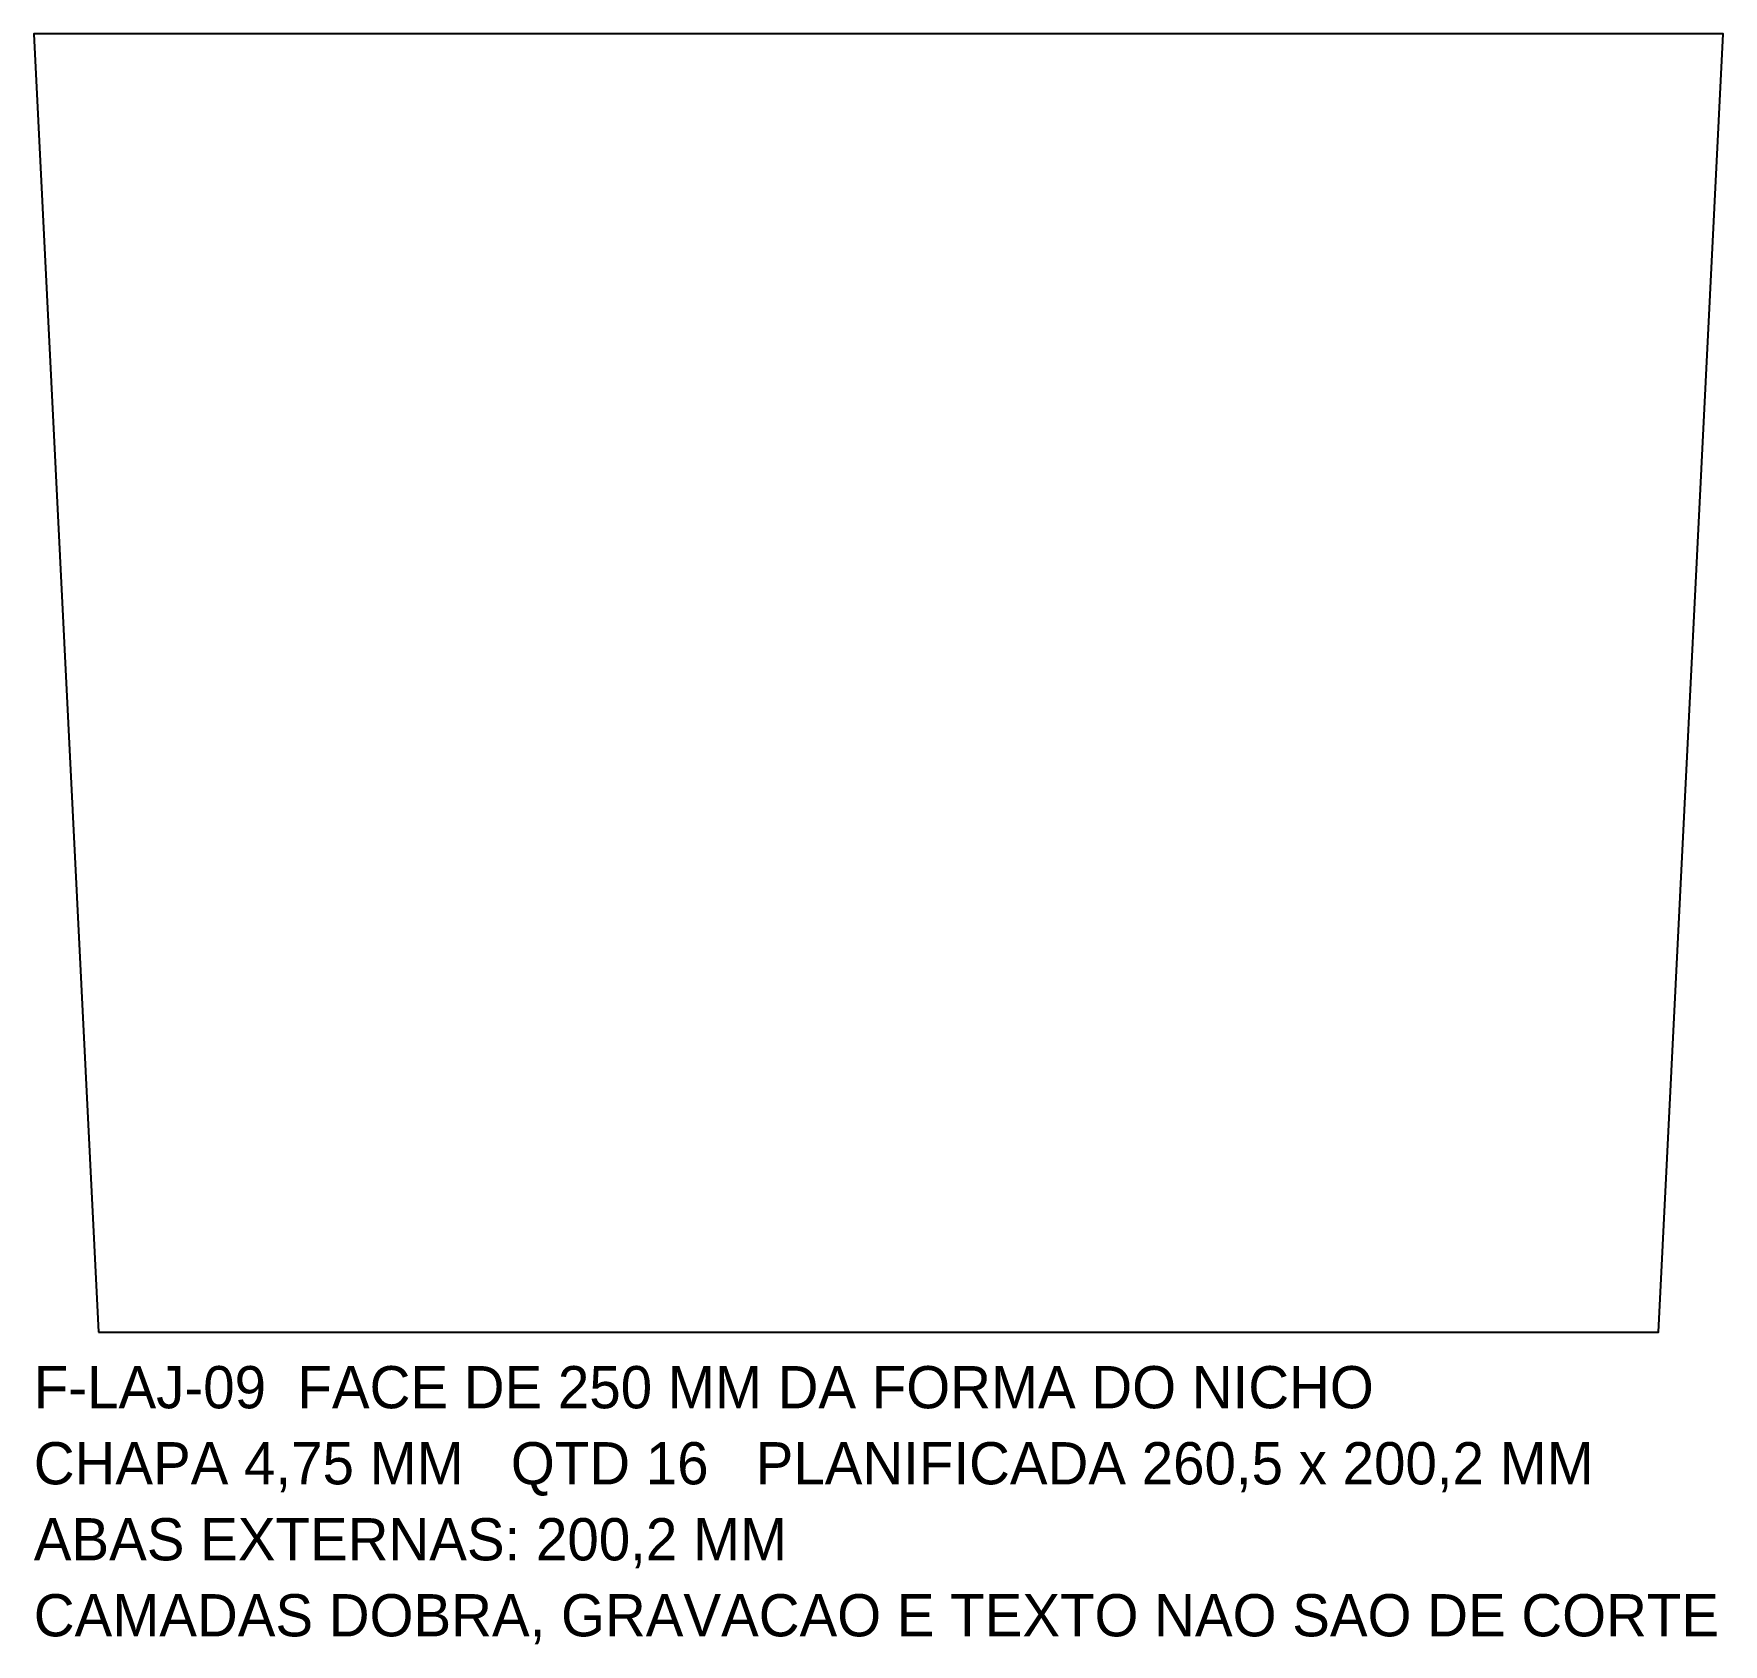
# Model space of a CAD drawing. Header units: millimetres. Extents: x 0 to 260, y -48 to 200.
import ezdxf

# ---------------------------------------------------------------- set-up
doc = ezdxf.new("R2010")
doc.units = ezdxf.units.MM
doc.layers.add('CORTE', color=7, linetype='CONTINUOUS')
doc.layers.add('TEXTO', color=3, linetype='CONTINUOUS')

msp = doc.modelspace()

# ---------------------------------------------------------------- linework, layer by layer
at = {"layer": 'CORTE'}
msp.add_lwpolyline([(10, 0), (250.5, 0), (260.5, 200.25), (0, 200.25)], close=True, dxfattribs=at)

# ---------------------------------------------------------------- texts
at = {"layer": 'TEXTO'}
for s, p in [('F-LAJ-09  FACE DE 250 MM DA FORMA DO NICHO', (0, -11.72)), ('CHAPA 4,75 MM   QTD 16   PLANIFICADA 260,5 x 200,2 MM', (0, -23.45)), ('ABAS EXTERNAS: 200,2 MM', (0, -35.17)), ('CAMADAS DOBRA, GRAVACAO E TEXTO NAO SAO DE CORTE', (0, -46.89))]:
    msp.add_text(s, height=6.5125, dxfattribs=at).set_placement(p)

doc.saveas('drawing.dxf')
